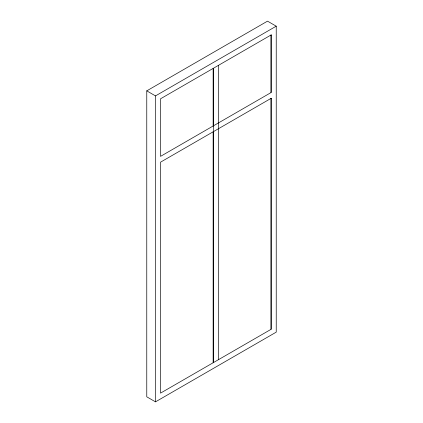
<?xml version="1.0" encoding="UTF-8"?>
<svg xmlns="http://www.w3.org/2000/svg" width="423" height="423" viewBox="0 0 423 423"><rect width="100%" height="100%" fill="white"/><g stroke="black" fill="none" stroke-linecap="round" stroke-linejoin="round"><path stroke-width="0.63" d="M146.77 90.86L267.51 21.15L276.23 26.184L276.23 332.14L155.49 401.85L146.77 396.816L146.77 90.86L155.49 95.894L276.23 26.184M270.995 35.019L270.995 92.595M270.995 98.406L270.995 329.353M218.374 65.396L218.374 359.735M213.345 68.304L213.345 362.638M213.139 68.42L213.139 125.996M213.139 131.807L213.139 362.76M155.49 95.894L155.49 401.85M271.201 34.898L160.518 98.802L160.518 156.378L271.201 92.473L271.201 34.898M271.201 98.284L160.518 162.183L160.518 393.136L271.201 329.237L271.201 98.284"/></g></svg>
